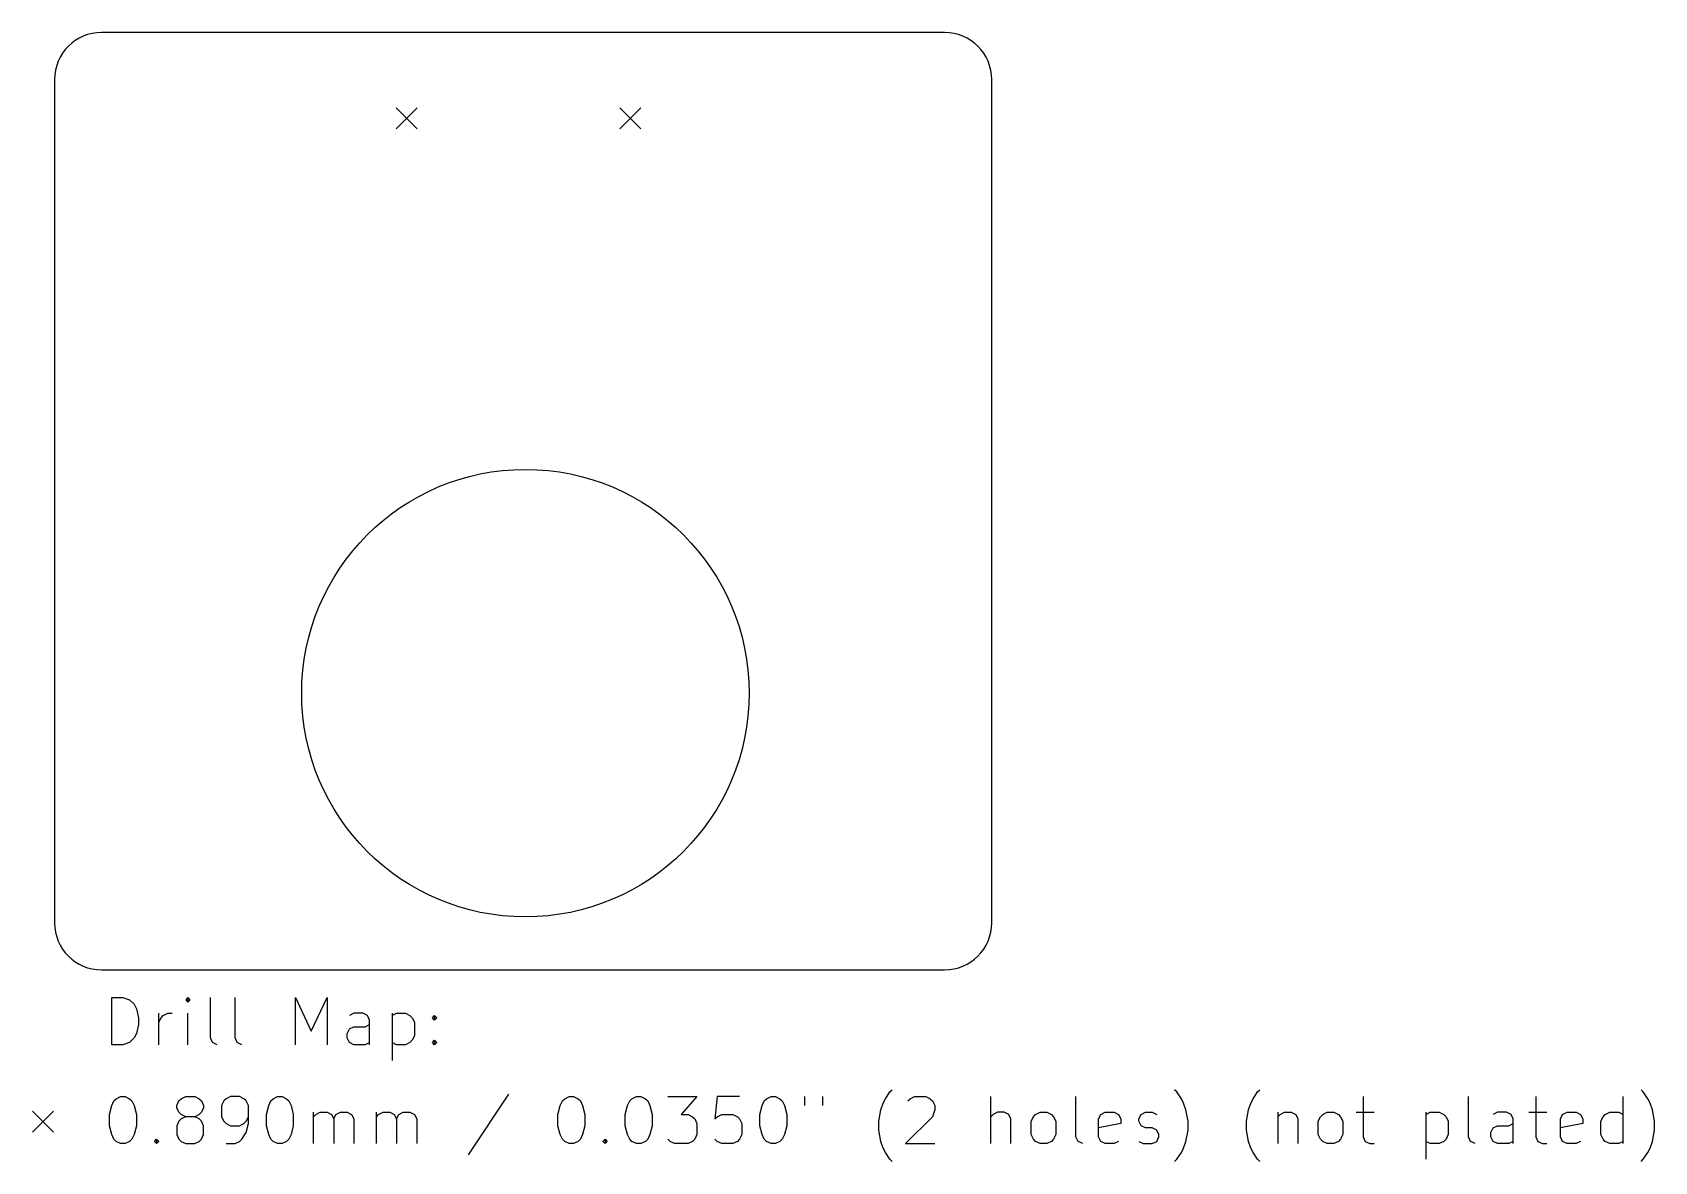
# Model space of a CAD drawing. Extents: x -0.04 to 2.68, y -0.32 to 1.57.
import ezdxf

# ---------------------------------------------------------------- set-up
doc = ezdxf.new("R2010")
doc.units = 0
doc.header["$MEASUREMENT"] = 0
doc.layers.add('BLACK', color=7, linetype='CONTINUOUS')

msp = doc.modelspace()

# ---------------------------------------------------------------- linework, layer by layer
at = {"layer": 'BLACK', "linetype": 'CONTINUOUS'}
for p, q in [((1.4882, 1.5669), (0.0787, 1.5669)), ((0, 1.4882), (0, 0.0787)), ((1.5669, 0.0787), (1.5669, 1.4882)), ((0.5711, 1.4407), (0.6061, 1.4057)), ((0.6061, 1.4407), (0.5711, 1.4057)), ((0.9451, 1.4407), (0.9801, 1.4057)), ((0.9801, 1.4407), (0.9451, 1.4057)), ((0.0787, 0), (1.4882, 0)), ((0.0955, -0.125), (0.0955, -0.0463)), ((0.0955, -0.0463), (0.1143, -0.0463)), ((0.1143, -0.0463), (0.1255, -0.05)), ((0.1255, -0.05), (0.133, -0.0575)), ((0.223, -0.0463), (0.2193, -0.05)), ((0.2193, -0.05), (0.223, -0.0538)), ((0.2268, -0.05), (0.223, -0.0463)), ((0.223, -0.0463), (0.223, -0.0538)), ((0.223, -0.0538), (0.2268, -0.05)), ((0.2605, -0.1138), (0.2605, -0.0463)), ((0.3017, -0.1138), (0.3017, -0.0463)), ((0.403, -0.125), (0.403, -0.0463)), ((0.403, -0.0463), (0.4292, -0.1025)), ((0.4292, -0.1025), (0.4555, -0.0463)), ((0.4555, -0.0463), (0.4555, -0.125)), ((0.133, -0.0575), (0.1368, -0.065)), ((0.1368, -0.065), (0.1405, -0.08)), ((0.1405, -0.08), (0.1405, -0.0913)), ((0.1743, -0.125), (0.1743, -0.0725)), ((0.1743, -0.0875), (0.178, -0.08)), ((0.178, -0.08), (0.1818, -0.0763)), ((0.1818, -0.0763), (0.1893, -0.0725)), ((0.1893, -0.0725), (0.1968, -0.0725)), ((0.223, -0.125), (0.223, -0.0725)), ((0.5005, -0.0725), (0.493, -0.0763)), ((0.5155, -0.0725), (0.5005, -0.0725)), ((0.523, -0.0763), (0.5155, -0.0725)), ((0.5267, -0.0838), (0.523, -0.0763)), ((0.5642, -0.0725), (0.5642, -0.1513)), ((0.5642, -0.0763), (0.5717, -0.0725)), ((0.5717, -0.0725), (0.5867, -0.0725)), ((0.5867, -0.0725), (0.5942, -0.0763)), ((0.5942, -0.0763), (0.598, -0.08)), ((0.598, -0.08), (0.6017, -0.0875)), ((0.6317, -0.08), (0.6355, -0.0763)), ((0.6355, -0.0838), (0.6317, -0.08)), ((0.6355, -0.0763), (0.6392, -0.08)), ((0.6355, -0.0763), (0.6355, -0.0838)), ((0.6392, -0.08), (0.6355, -0.0838)), ((0.1368, -0.1063), (0.133, -0.1138)), ((0.1405, -0.0913), (0.1368, -0.1063)), ((0.4892, -0.1063), (0.493, -0.0988)), ((0.4892, -0.1138), (0.4892, -0.1063)), ((0.493, -0.0988), (0.5005, -0.095)), ((0.5005, -0.095), (0.5192, -0.095)), ((0.5192, -0.095), (0.5267, -0.0913)), ((0.5267, -0.125), (0.5267, -0.0838)), ((0.6017, -0.0875), (0.6017, -0.11)), ((0.1143, -0.125), (0.0955, -0.125)), ((0.1255, -0.1213), (0.1143, -0.125)), ((0.133, -0.1138), (0.1255, -0.1213)), ((0.2642, -0.1213), (0.2605, -0.1138)), ((0.2717, -0.125), (0.2642, -0.1213)), ((0.3055, -0.1213), (0.3017, -0.1138)), ((0.313, -0.125), (0.3055, -0.1213)), ((0.493, -0.1213), (0.4892, -0.1138)), ((0.5005, -0.125), (0.493, -0.1213)), ((0.5192, -0.125), (0.5005, -0.125)), ((0.5267, -0.1213), (0.5192, -0.125)), ((0.5717, -0.125), (0.5642, -0.1213)), ((0.5867, -0.125), (0.5717, -0.125)), ((0.5942, -0.1213), (0.5867, -0.125)), ((0.598, -0.1175), (0.5942, -0.1213)), ((0.6017, -0.11), (0.598, -0.1175)), ((0.6317, -0.1213), (0.6355, -0.1175)), ((0.6355, -0.125), (0.6317, -0.1213)), ((0.6355, -0.1175), (0.6392, -0.1213)), ((0.6355, -0.1175), (0.6355, -0.125)), ((0.6392, -0.1213), (0.6355, -0.125)), ((0.0993, -0.2191), (0.103, -0.2154)), ((0.103, -0.2154), (0.1105, -0.2116)), ((0.1105, -0.2116), (0.118, -0.2116)), ((0.118, -0.2116), (0.1255, -0.2154)), ((0.1255, -0.2154), (0.1293, -0.2191)), ((0.208, -0.2191), (0.2118, -0.2154)), ((0.2118, -0.2154), (0.2193, -0.2116)), ((0.2193, -0.2116), (0.2343, -0.2116)), ((0.2343, -0.2116), (0.2418, -0.2154)), ((0.2418, -0.2154), (0.2455, -0.2191)), ((0.2867, -0.2154), (0.283, -0.2191)), ((0.2942, -0.2116), (0.2867, -0.2154)), ((0.3092, -0.2116), (0.2942, -0.2116)), ((0.3167, -0.2154), (0.3092, -0.2116)), ((0.3205, -0.2191), (0.3167, -0.2154)), ((0.3617, -0.2191), (0.3655, -0.2154)), ((0.3655, -0.2154), (0.373, -0.2116)), ((0.373, -0.2116), (0.3805, -0.2116)), ((0.3805, -0.2116), (0.388, -0.2154)), ((0.388, -0.2154), (0.3917, -0.2191)), ((0.7592, -0.2079), (0.6917, -0.3091)), ((0.8492, -0.2191), (0.8529, -0.2154)), ((0.8529, -0.2154), (0.8604, -0.2116)), ((0.8604, -0.2116), (0.8679, -0.2116)), ((0.8679, -0.2116), (0.8754, -0.2154)), ((0.8754, -0.2154), (0.8792, -0.2191)), ((0.9617, -0.2191), (0.9654, -0.2154)), ((0.9654, -0.2154), (0.9729, -0.2116)), ((0.9729, -0.2116), (0.9804, -0.2116)), ((0.9804, -0.2116), (0.9879, -0.2154)), ((0.9879, -0.2154), (0.9917, -0.2191)), ((1.0254, -0.2116), (1.0741, -0.2116)), ((1.0741, -0.2116), (1.0479, -0.2416)), ((1.1079, -0.2116), (1.1041, -0.2491)), ((1.1454, -0.2116), (1.1079, -0.2116)), ((1.1866, -0.2191), (1.1904, -0.2154)), ((1.1904, -0.2154), (1.1979, -0.2116)), ((1.1979, -0.2116), (1.2054, -0.2116)), ((1.2054, -0.2116), (1.2129, -0.2154)), ((1.2129, -0.2154), (1.2166, -0.2191)), ((1.2541, -0.2116), (1.2541, -0.2266)), ((1.2841, -0.2116), (1.2841, -0.2266)), ((1.3854, -0.2229), (1.3891, -0.2154)), ((1.3891, -0.2154), (1.3966, -0.2041)), ((1.3966, -0.2041), (1.4004, -0.2004)), ((1.4266, -0.2191), (1.4304, -0.2154)), ((1.4304, -0.2154), (1.4379, -0.2116)), ((1.4379, -0.2116), (1.4566, -0.2116)), ((1.4566, -0.2116), (1.4641, -0.2154)), ((1.4641, -0.2154), (1.4679, -0.2191)), ((1.5653, -0.2904), (1.5653, -0.2116)), ((1.7078, -0.2791), (1.7078, -0.2116)), ((1.8765, -0.2041), (1.8728, -0.2004)), ((1.8841, -0.2154), (1.8765, -0.2041)), ((1.8878, -0.2229), (1.8841, -0.2154)), ((2.0003, -0.2229), (2.004, -0.2154)), ((2.004, -0.2154), (2.0115, -0.2041)), ((2.0115, -0.2041), (2.0153, -0.2004)), ((2.1878, -0.2116), (2.1878, -0.2791)), ((2.364, -0.2791), (2.364, -0.2116)), ((2.4765, -0.2116), (2.4765, -0.2791)), ((2.6227, -0.2904), (2.6227, -0.2116)), ((2.6564, -0.2041), (2.6527, -0.2004)), ((2.6639, -0.2154), (2.6564, -0.2041)), ((2.6677, -0.2229), (2.6639, -0.2154)), ((-0.037, -0.2364), (-0.002, -0.2715)), ((-0.002, -0.2364), (-0.037, -0.2715)), ((0.0918, -0.2416), (0.0955, -0.2266)), ((0.0918, -0.2604), (0.0918, -0.2416)), ((0.0955, -0.2266), (0.0993, -0.2191)), ((0.1293, -0.2191), (0.133, -0.2266)), ((0.133, -0.2266), (0.1368, -0.2416)), ((0.1368, -0.2416), (0.1368, -0.2604)), ((0.2043, -0.2266), (0.208, -0.2191)), ((0.2043, -0.2304), (0.2043, -0.2266)), ((0.208, -0.2379), (0.2043, -0.2304)), ((0.2118, -0.2416), (0.208, -0.2379)), ((0.2193, -0.2454), (0.2118, -0.2416)), ((0.2418, -0.2416), (0.2343, -0.2454)), ((0.2455, -0.2379), (0.2418, -0.2416)), ((0.2455, -0.2191), (0.2492, -0.2266)), ((0.2492, -0.2304), (0.2455, -0.2379)), ((0.2492, -0.2266), (0.2492, -0.2304)), ((0.283, -0.2191), (0.2792, -0.2266)), ((0.2792, -0.2266), (0.2792, -0.2454)), ((0.3242, -0.2266), (0.3205, -0.2191)), ((0.3242, -0.2566), (0.3242, -0.2266)), ((0.3542, -0.2416), (0.358, -0.2266)), ((0.3542, -0.2604), (0.3542, -0.2416)), ((0.358, -0.2266), (0.3617, -0.2191)), ((0.3917, -0.2191), (0.3955, -0.2266)), ((0.3955, -0.2266), (0.3992, -0.2416)), ((0.3992, -0.2416), (0.3992, -0.2604)), ((0.433, -0.2904), (0.433, -0.2379)), ((0.433, -0.2454), (0.4367, -0.2416)), ((0.4367, -0.2416), (0.4442, -0.2379)), ((0.4442, -0.2379), (0.4555, -0.2379)), ((0.4555, -0.2379), (0.463, -0.2416)), ((0.463, -0.2416), (0.4667, -0.2491)), ((0.4667, -0.2491), (0.4705, -0.2416)), ((0.4705, -0.2416), (0.478, -0.2379)), ((0.478, -0.2379), (0.4892, -0.2379)), ((0.4892, -0.2379), (0.4967, -0.2416)), ((0.4967, -0.2416), (0.5005, -0.2491)), ((0.538, -0.2904), (0.538, -0.2379)), ((0.538, -0.2454), (0.5417, -0.2416)), ((0.5417, -0.2416), (0.5492, -0.2379)), ((0.5492, -0.2379), (0.5605, -0.2379)), ((0.5605, -0.2379), (0.568, -0.2416)), ((0.568, -0.2416), (0.5717, -0.2491)), ((0.5717, -0.2491), (0.5755, -0.2416)), ((0.5755, -0.2416), (0.583, -0.2379)), ((0.583, -0.2379), (0.5942, -0.2379)), ((0.5942, -0.2379), (0.6017, -0.2416)), ((0.6017, -0.2416), (0.6055, -0.2491)), ((0.8417, -0.2416), (0.8454, -0.2266)), ((0.8417, -0.2604), (0.8417, -0.2416)), ((0.8454, -0.2266), (0.8492, -0.2191)), ((0.8792, -0.2191), (0.8829, -0.2266)), ((0.8829, -0.2266), (0.8867, -0.2416)), ((0.8867, -0.2416), (0.8867, -0.2604)), ((0.9542, -0.2416), (0.9579, -0.2266)), ((0.9542, -0.2604), (0.9542, -0.2416)), ((0.9579, -0.2266), (0.9617, -0.2191)), ((0.9917, -0.2191), (0.9954, -0.2266)), ((0.9954, -0.2266), (0.9992, -0.2416)), ((0.9992, -0.2416), (0.9992, -0.2604)), ((1.0479, -0.2416), (1.0592, -0.2416)), ((1.0592, -0.2416), (1.0667, -0.2454)), ((1.1079, -0.2454), (1.1154, -0.2416)), ((1.1154, -0.2416), (1.1341, -0.2416)), ((1.1341, -0.2416), (1.1416, -0.2454)), ((1.1791, -0.2416), (1.1829, -0.2266)), ((1.1791, -0.2604), (1.1791, -0.2416)), ((1.1829, -0.2266), (1.1866, -0.2191)), ((1.2166, -0.2191), (1.2204, -0.2266)), ((1.2204, -0.2266), (1.2241, -0.2416)), ((1.2241, -0.2416), (1.2241, -0.2604)), ((1.3779, -0.2529), (1.3816, -0.2341)), ((1.3816, -0.2341), (1.3854, -0.2229)), ((1.4679, -0.2191), (1.4716, -0.2266)), ((1.4716, -0.2341), (1.4679, -0.2454)), ((1.4716, -0.2266), (1.4716, -0.2341)), ((1.5691, -0.2416), (1.5653, -0.2454)), ((1.5766, -0.2379), (1.5691, -0.2416)), ((1.5878, -0.2379), (1.5766, -0.2379)), ((1.5953, -0.2416), (1.5878, -0.2379)), ((1.5991, -0.2491), (1.5953, -0.2416)), ((1.6366, -0.2454), (1.6403, -0.2416)), ((1.6403, -0.2416), (1.6478, -0.2379)), ((1.6478, -0.2379), (1.6591, -0.2379)), ((1.6591, -0.2379), (1.6666, -0.2416)), ((1.6666, -0.2416), (1.6703, -0.2454)), ((1.7453, -0.2491), (1.7491, -0.2416)), ((1.7491, -0.2416), (1.7566, -0.2379)), ((1.7566, -0.2379), (1.7716, -0.2379)), ((1.7716, -0.2379), (1.7791, -0.2416)), ((1.7791, -0.2416), (1.7828, -0.2491)), ((1.8128, -0.2491), (1.8166, -0.2416)), ((1.8166, -0.2416), (1.824, -0.2379)), ((1.824, -0.2379), (1.8353, -0.2379)), ((1.8353, -0.2379), (1.8428, -0.2416)), ((1.8915, -0.2341), (1.8878, -0.2229)), ((1.8953, -0.2529), (1.8915, -0.2341)), ((1.9928, -0.2529), (1.9965, -0.2341)), ((1.9965, -0.2341), (2.0003, -0.2229)), ((2.0453, -0.2379), (2.0453, -0.2904)), ((2.0453, -0.2454), (2.049, -0.2416)), ((2.049, -0.2416), (2.0565, -0.2379)), ((2.0565, -0.2379), (2.0678, -0.2379)), ((2.0678, -0.2379), (2.0753, -0.2416)), ((2.0753, -0.2416), (2.079, -0.2491)), ((2.1165, -0.2454), (2.1203, -0.2416)), ((2.1203, -0.2416), (2.1278, -0.2379)), ((2.1278, -0.2379), (2.139, -0.2379)), ((2.139, -0.2379), (2.1465, -0.2416)), ((2.1465, -0.2416), (2.1503, -0.2454)), ((2.1765, -0.2379), (2.2065, -0.2379)), ((2.2927, -0.2379), (2.2927, -0.3166)), ((2.2927, -0.2416), (2.3002, -0.2379)), ((2.3002, -0.2379), (2.3152, -0.2379)), ((2.3152, -0.2379), (2.3227, -0.2416)), ((2.3227, -0.2416), (2.3265, -0.2454)), ((2.4127, -0.2379), (2.4052, -0.2416)), ((2.4277, -0.2379), (2.4127, -0.2379)), ((2.4352, -0.2416), (2.4277, -0.2379)), ((2.439, -0.2491), (2.4352, -0.2416)), ((2.4652, -0.2379), (2.4952, -0.2379)), ((2.5177, -0.2491), (2.5215, -0.2416)), ((2.5215, -0.2416), (2.529, -0.2379)), ((2.529, -0.2379), (2.544, -0.2379)), ((2.544, -0.2379), (2.5515, -0.2416)), ((2.5515, -0.2416), (2.5552, -0.2491)), ((2.589, -0.2454), (2.5927, -0.2416)), ((2.5927, -0.2416), (2.6002, -0.2379)), ((2.6002, -0.2379), (2.6152, -0.2379)), ((2.6152, -0.2379), (2.6227, -0.2416)), ((2.6715, -0.2341), (2.6677, -0.2229)), ((2.6752, -0.2529), (2.6715, -0.2341)), ((0.0955, -0.2754), (0.0918, -0.2604)), ((0.1368, -0.2604), (0.133, -0.2754)), ((0.208, -0.2529), (0.2043, -0.2604)), ((0.2043, -0.2604), (0.2043, -0.2754)), ((0.2118, -0.2491), (0.208, -0.2529)), ((0.2193, -0.2454), (0.2118, -0.2491)), ((0.2343, -0.2454), (0.2193, -0.2454)), ((0.2418, -0.2491), (0.2343, -0.2454)), ((0.2455, -0.2529), (0.2418, -0.2491)), ((0.2492, -0.2604), (0.2455, -0.2529)), ((0.2492, -0.2754), (0.2492, -0.2604)), ((0.2792, -0.2454), (0.283, -0.2529)), ((0.283, -0.2529), (0.2867, -0.2566)), ((0.2867, -0.2566), (0.2942, -0.2604)), ((0.2942, -0.2604), (0.3092, -0.2604)), ((0.3092, -0.2604), (0.3167, -0.2566)), ((0.3167, -0.2566), (0.3205, -0.2529)), ((0.3205, -0.2529), (0.3242, -0.2454)), ((0.3205, -0.2716), (0.3242, -0.2566)), ((0.358, -0.2754), (0.3542, -0.2604)), ((0.3992, -0.2604), (0.3955, -0.2754)), ((0.4667, -0.2491), (0.4667, -0.2904)), ((0.5005, -0.2491), (0.5005, -0.2904)), ((0.5717, -0.2491), (0.5717, -0.2904)), ((0.6055, -0.2491), (0.6055, -0.2904)), ((0.8454, -0.2754), (0.8417, -0.2604)), ((0.8867, -0.2604), (0.8829, -0.2754)), ((0.9579, -0.2754), (0.9542, -0.2604)), ((0.9992, -0.2604), (0.9954, -0.2754)), ((1.0667, -0.2454), (1.0704, -0.2491)), ((1.0704, -0.2491), (1.0741, -0.2566)), ((1.0741, -0.2566), (1.0741, -0.2754)), ((1.1041, -0.2491), (1.1079, -0.2454)), ((1.1416, -0.2454), (1.1454, -0.2491)), ((1.1454, -0.2491), (1.1491, -0.2566)), ((1.1491, -0.2566), (1.1491, -0.2754)), ((1.1829, -0.2754), (1.1791, -0.2604)), ((1.2241, -0.2604), (1.2204, -0.2754)), ((1.3779, -0.2679), (1.3779, -0.2529)), ((1.3816, -0.2866), (1.3779, -0.2679)), ((1.4679, -0.2454), (1.4228, -0.2904)), ((1.5991, -0.2904), (1.5991, -0.2491)), ((1.6328, -0.2529), (1.6366, -0.2454)), ((1.6328, -0.2754), (1.6328, -0.2529)), ((1.6703, -0.2454), (1.6741, -0.2529)), ((1.6741, -0.2529), (1.6741, -0.2754)), ((1.7453, -0.2791), (1.7453, -0.2491)), ((1.7828, -0.2566), (1.7453, -0.2641)), ((1.7828, -0.2491), (1.7828, -0.2566)), ((1.8128, -0.2529), (1.8128, -0.2491)), ((1.8166, -0.2604), (1.8128, -0.2529)), ((1.824, -0.2641), (1.8166, -0.2604)), ((1.8353, -0.2641), (1.824, -0.2641)), ((1.8428, -0.2679), (1.8353, -0.2641)), ((1.8465, -0.2754), (1.8428, -0.2679)), ((1.8915, -0.2866), (1.8953, -0.2679)), ((1.8953, -0.2679), (1.8953, -0.2529)), ((1.9928, -0.2679), (1.9928, -0.2529)), ((1.9965, -0.2866), (1.9928, -0.2679)), ((2.079, -0.2491), (2.079, -0.2904)), ((2.1128, -0.2529), (2.1165, -0.2454)), ((2.1128, -0.2754), (2.1128, -0.2529)), ((2.1503, -0.2454), (2.154, -0.2529)), ((2.154, -0.2529), (2.154, -0.2754)), ((2.3265, -0.2454), (2.3302, -0.2529)), ((2.3302, -0.2529), (2.3302, -0.2754)), ((2.4015, -0.2716), (2.4052, -0.2641)), ((2.4052, -0.2641), (2.4127, -0.2604)), ((2.4127, -0.2604), (2.4315, -0.2604)), ((2.4315, -0.2604), (2.439, -0.2566)), ((2.439, -0.2904), (2.439, -0.2491)), ((2.5177, -0.2791), (2.5177, -0.2491)), ((2.5552, -0.2566), (2.5177, -0.2641)), ((2.5552, -0.2491), (2.5552, -0.2566)), ((2.5852, -0.2529), (2.589, -0.2454)), ((2.5852, -0.2754), (2.5852, -0.2529)), ((2.6715, -0.2866), (2.6752, -0.2679)), ((2.6752, -0.2679), (2.6752, -0.2529)), ((0.0993, -0.2829), (0.0955, -0.2754)), ((0.103, -0.2866), (0.0993, -0.2829)), ((0.1105, -0.2904), (0.103, -0.2866)), ((0.118, -0.2904), (0.1105, -0.2904)), ((0.1255, -0.2866), (0.118, -0.2904)), ((0.1293, -0.2829), (0.1255, -0.2866)), ((0.133, -0.2754), (0.1293, -0.2829)), ((0.1668, -0.2866), (0.1705, -0.2829)), ((0.1705, -0.2904), (0.1668, -0.2866)), ((0.1705, -0.2829), (0.1743, -0.2866)), ((0.1705, -0.2829), (0.1705, -0.2904)), ((0.1743, -0.2866), (0.1705, -0.2904)), ((0.2043, -0.2754), (0.208, -0.2829)), ((0.208, -0.2829), (0.2118, -0.2866)), ((0.2118, -0.2866), (0.2193, -0.2904)), ((0.2193, -0.2904), (0.2343, -0.2904)), ((0.2343, -0.2904), (0.2418, -0.2866)), ((0.2418, -0.2866), (0.2455, -0.2829)), ((0.2455, -0.2829), (0.2492, -0.2754)), ((0.2867, -0.2904), (0.3017, -0.2904)), ((0.3017, -0.2904), (0.3092, -0.2866)), ((0.3092, -0.2866), (0.313, -0.2829)), ((0.313, -0.2829), (0.3205, -0.2716)), ((0.3617, -0.2829), (0.358, -0.2754)), ((0.3655, -0.2866), (0.3617, -0.2829)), ((0.373, -0.2904), (0.3655, -0.2866)), ((0.3805, -0.2904), (0.373, -0.2904)), ((0.388, -0.2866), (0.3805, -0.2904)), ((0.3917, -0.2829), (0.388, -0.2866)), ((0.3955, -0.2754), (0.3917, -0.2829)), ((0.8492, -0.2829), (0.8454, -0.2754)), ((0.8529, -0.2866), (0.8492, -0.2829)), ((0.8604, -0.2904), (0.8529, -0.2866)), ((0.8679, -0.2904), (0.8604, -0.2904)), ((0.8754, -0.2866), (0.8679, -0.2904)), ((0.8792, -0.2829), (0.8754, -0.2866)), ((0.8829, -0.2754), (0.8792, -0.2829)), ((0.9167, -0.2866), (0.9204, -0.2829)), ((0.9204, -0.2904), (0.9167, -0.2866)), ((0.9204, -0.2829), (0.9242, -0.2866)), ((0.9204, -0.2829), (0.9204, -0.2904)), ((0.9242, -0.2866), (0.9204, -0.2904)), ((0.9617, -0.2829), (0.9579, -0.2754)), ((0.9654, -0.2866), (0.9617, -0.2829)), ((0.9729, -0.2904), (0.9654, -0.2866)), ((0.9804, -0.2904), (0.9729, -0.2904)), ((0.9879, -0.2866), (0.9804, -0.2904)), ((0.9917, -0.2829), (0.9879, -0.2866)), ((0.9954, -0.2754), (0.9917, -0.2829)), ((1.0292, -0.2866), (1.0254, -0.2829)), ((1.0367, -0.2904), (1.0292, -0.2866)), ((1.0592, -0.2904), (1.0367, -0.2904)), ((1.0667, -0.2866), (1.0592, -0.2904)), ((1.0704, -0.2829), (1.0667, -0.2866)), ((1.0741, -0.2754), (1.0704, -0.2829)), ((1.1079, -0.2866), (1.1041, -0.2829)), ((1.1154, -0.2904), (1.1079, -0.2866)), ((1.1341, -0.2904), (1.1154, -0.2904)), ((1.1416, -0.2866), (1.1341, -0.2904)), ((1.1454, -0.2829), (1.1416, -0.2866)), ((1.1491, -0.2754), (1.1454, -0.2829)), ((1.1866, -0.2829), (1.1829, -0.2754)), ((1.1904, -0.2866), (1.1866, -0.2829)), ((1.1979, -0.2904), (1.1904, -0.2866)), ((1.2054, -0.2904), (1.1979, -0.2904)), ((1.2129, -0.2866), (1.2054, -0.2904)), ((1.2166, -0.2829), (1.2129, -0.2866)), ((1.2204, -0.2754), (1.2166, -0.2829)), ((1.3854, -0.2979), (1.3816, -0.2866)), ((1.3891, -0.3054), (1.3854, -0.2979)), ((1.4228, -0.2904), (1.4716, -0.2904)), ((1.6366, -0.2829), (1.6328, -0.2754)), ((1.6403, -0.2866), (1.6366, -0.2829)), ((1.6478, -0.2904), (1.6403, -0.2866)), ((1.6591, -0.2904), (1.6478, -0.2904)), ((1.6666, -0.2866), (1.6591, -0.2904)), ((1.6703, -0.2829), (1.6666, -0.2866)), ((1.6741, -0.2754), (1.6703, -0.2829)), ((1.7116, -0.2866), (1.7078, -0.2791)), ((1.7191, -0.2904), (1.7116, -0.2866)), ((1.7491, -0.2866), (1.7453, -0.2791)), ((1.7566, -0.2904), (1.7491, -0.2866)), ((1.7716, -0.2904), (1.7566, -0.2904)), ((1.7791, -0.2866), (1.7716, -0.2904)), ((1.8128, -0.2866), (1.8203, -0.2904)), ((1.8203, -0.2904), (1.8353, -0.2904)), ((1.8353, -0.2904), (1.8428, -0.2866)), ((1.8428, -0.2866), (1.8465, -0.2791)), ((1.8465, -0.2791), (1.8465, -0.2754)), ((1.8841, -0.3054), (1.8878, -0.2979)), ((1.8878, -0.2979), (1.8915, -0.2866)), ((2.0003, -0.2979), (1.9965, -0.2866)), ((2.004, -0.3054), (2.0003, -0.2979)), ((2.1165, -0.2829), (2.1128, -0.2754)), ((2.1203, -0.2866), (2.1165, -0.2829)), ((2.1278, -0.2904), (2.1203, -0.2866)), ((2.139, -0.2904), (2.1278, -0.2904)), ((2.1465, -0.2866), (2.139, -0.2904)), ((2.1503, -0.2829), (2.1465, -0.2866)), ((2.154, -0.2754), (2.1503, -0.2829)), ((2.1878, -0.2791), (2.1915, -0.2866)), ((2.1915, -0.2866), (2.199, -0.2904)), ((2.199, -0.2904), (2.2065, -0.2904)), ((2.3002, -0.2904), (2.2927, -0.2866)), ((2.3152, -0.2904), (2.3002, -0.2904)), ((2.3227, -0.2866), (2.3152, -0.2904)), ((2.3265, -0.2829), (2.3227, -0.2866)), ((2.3302, -0.2754), (2.3265, -0.2829)), ((2.3677, -0.2866), (2.364, -0.2791)), ((2.3752, -0.2904), (2.3677, -0.2866)), ((2.4015, -0.2791), (2.4015, -0.2716)), ((2.4052, -0.2866), (2.4015, -0.2791)), ((2.4127, -0.2904), (2.4052, -0.2866)), ((2.4315, -0.2904), (2.4127, -0.2904)), ((2.439, -0.2866), (2.4315, -0.2904)), ((2.4765, -0.2791), (2.4802, -0.2866)), ((2.4802, -0.2866), (2.4877, -0.2904)), ((2.4877, -0.2904), (2.4952, -0.2904)), ((2.5215, -0.2866), (2.5177, -0.2791)), ((2.529, -0.2904), (2.5215, -0.2866)), ((2.544, -0.2904), (2.529, -0.2904)), ((2.5515, -0.2866), (2.544, -0.2904)), ((2.589, -0.2829), (2.5852, -0.2754)), ((2.5927, -0.2866), (2.589, -0.2829)), ((2.6002, -0.2904), (2.5927, -0.2866)), ((2.6152, -0.2904), (2.6002, -0.2904)), ((2.6227, -0.2866), (2.6152, -0.2904)), ((2.6639, -0.3054), (2.6677, -0.2979)), ((2.6677, -0.2979), (2.6715, -0.2866)), ((1.3966, -0.3166), (1.3891, -0.3054)), ((1.4004, -0.3204), (1.3966, -0.3166)), ((1.8728, -0.3204), (1.8765, -0.3166)), ((1.8765, -0.3166), (1.8841, -0.3054)), ((2.0115, -0.3166), (2.004, -0.3054)), ((2.0153, -0.3204), (2.0115, -0.3166)), ((2.6527, -0.3204), (2.6564, -0.3166)), ((2.6564, -0.3166), (2.6639, -0.3054))]:
    msp.add_line(p, q, dxfattribs=at)
at = {"layer": 'BLACK'}
msp.add_circle((0.7872, 0.4626), 0.374, dxfattribs=at)
for centre, start, end in [((0.0787, 1.4882), 90, 180), ((1.4882, 1.4882), 0, 90), ((0.0787, 0.0787), -180, -90), ((1.4882, 0.0787), -90, 0)]:
    msp.add_arc(centre, 0.0787, start, end, dxfattribs=at)

doc.saveas('drawing.dxf')
